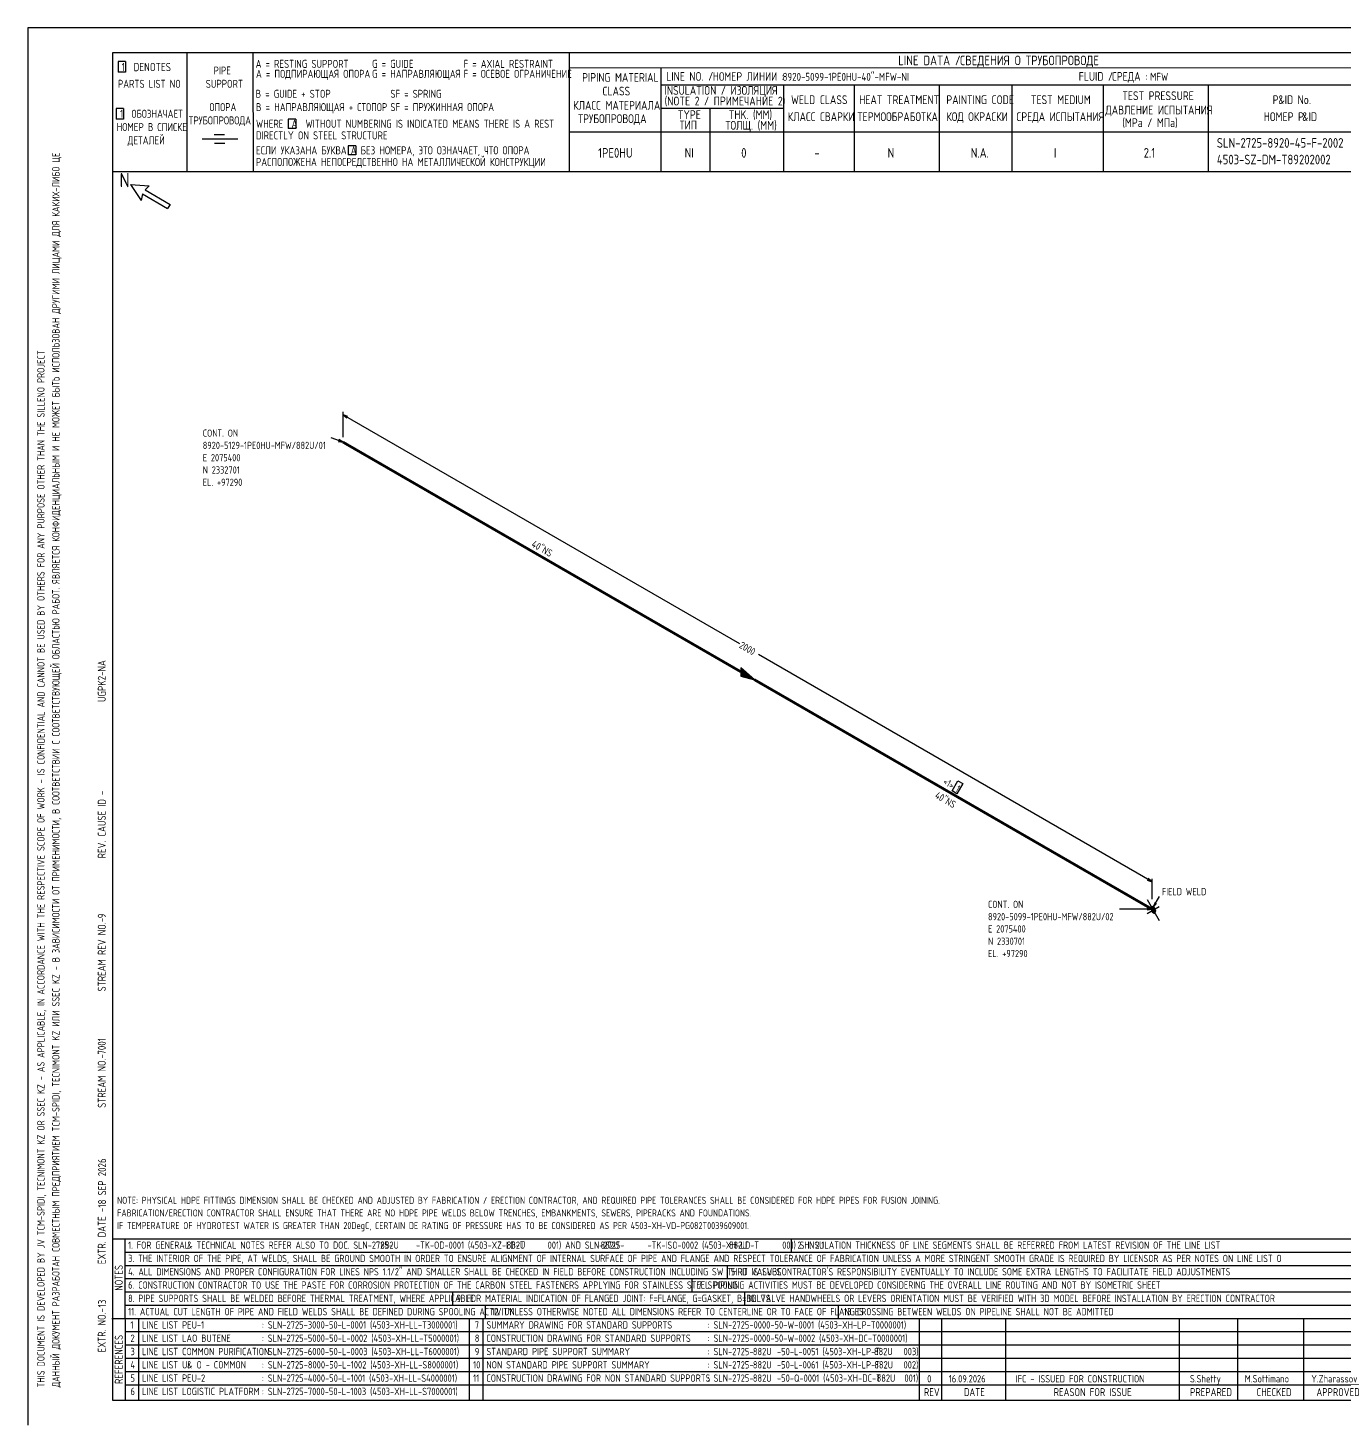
# Model space of a CAD drawing. Extents: x -1005 to 594, y -998 to 420.
# Drawn here: x 0 to 395.7, y 0 to 420 of the extents above; entities that cross this region are included whole.
import ezdxf

# ---------------------------------------------------------------- set-up
doc = ezdxf.new("R2010")
doc.units = 0
doc.styles.add('TTFN17', font='GOST type A')

msp = doc.modelspace()

# ---------------------------------------------------------------- linework, layer by layer
at = {"layer": 'GT_1', "flags": 128}
for points in [[(0, 420), (0, 0)], [(594, 420), (0, 420)], [(589.1, 412.5), (25.4, 412.5)], [(25.4, 412.5), (25.4, 7.5)], [(47.8, 412.5), (47.8, 376.7)], [(67.6, 412.5), (67.7, 376.7)], [(162.7, 412.5), (162.7, 376.7)], [(29.3, 409.9), (27.1, 409.9)], [(27.1, 409.9), (27.1, 406.7)], [(29.3, 409.9), (29.3, 406.7)], [(589.1, 408), (162.7, 407.9)], [(190.3, 407.8), (190.3, 376.7)], [(29.3, 406.7), (27.1, 406.7)], [(190.3, 402.9), (402.7, 402.9)], [(227.1, 402.9), (227.1, 376.7)], [(248.4, 402.9), (248.4, 376.8)], [(273.9, 402.9), (273.9, 376.7)], [(295.8, 402.9), (295.8, 376.7)], [(323.2, 402.9), (323.2, 376.7)], [(354.8, 402.9), (354.8, 376.8)], [(28.7, 395.8), (26.5, 395.8)], [(26.5, 395.8), (26.5, 392.6)], [(28.7, 395.8), (28.7, 392.6)], [(227.1, 395.8), (190.3, 395.8)], [(205, 395.8), (205, 376.7)], [(28.7, 392.6), (26.5, 392.6)], [(80.5, 392.6), (78.2, 392.6)], [(78.2, 392.6), (78.2, 389.8)], [(80.5, 392.6), (80.5, 389.8)], [(63.1, 386.6), (52.4, 386.6)], [(59.1, 387.9), (56, 387.9)], [(80.5, 389.8), (78.2, 389.8)], [(230.2, 388.7), (162.7, 388.7)], [(402.7, 388.7), (226.9, 388.7)], [(59.2, 385.3), (56.1, 385.3)], [(98.6, 384.6), (96.3, 384.6)], [(96.3, 384.6), (96.3, 381.9)], [(98.6, 384.6), (98.6, 381.9)], [(98.6, 381.9), (96.3, 381.9)], [(402.7, 376.7), (25.4, 376.7)], [(30.8, 372.9), (34, 368.1)], [(30.8, 372.9), (36.4, 372.5)], [(34.4, 370.1), (34, 368.1)], [(34.4, 370.1), (42, 365.7)], [(36.4, 372.5), (35.2, 371.3)], [(35.2, 371.3), (42.8, 366.9)], [(42.8, 366.9), (42, 365.7)], [(94.72, 296.98), (94.72, 304.62)], [(96.15, 303.2), (94.72, 303.73), (95.85, 302.75)], [(94.72, 303.73), (213.9, 234.95)], [(94.72, 295.48), (91.2, 296.75)], [(93.22, 295.7), (94.72, 295.48), (93.45, 296.23)], [(337.95, 163.32), (219.6, 231.65)], [(214.28, 226.47), (214.28, 225.12), (218.4, 224.07), (214.28, 227.68), (214.28, 225.28), (218.03, 224.3), (214.28, 227.6), (214.28, 225.5), (217.57, 224.53), (214.28, 227.38), (214.28, 225.65), (217.2, 224.82), (214.28, 227.22), (214.28, 225.8), (216.82, 224.97), (214.28, 227.07), (214.28, 225.95), (216.38, 225.28), (214.28, 226.93), (214.28, 226.18), (216.07, 225.43), (214.28, 226.7), (214.28, 226.32), (215.62, 225.72), (214.28, 226.55), (214.28, 226.47), (218.4, 224.07)], [(279.6, 193.7), (281.1, 192.88), (279.3, 189.8), (277.88, 190.7), (279.6, 193.7)], [(336.52, 163.85), (337.95, 163.32), (336.82, 164.3)], [(337.95, 158.07), (337.95, 164.22)], [(336.52, 158), (340.12, 151.7)], [(336.52, 153.8), (340.12, 155.9)], [(337.95, 154.25), (338.7, 153.8), (339.07, 154.47), (338.7, 155.53), (337.95, 155.9), (337.57, 155.3), (337.95, 154.25)], [(337.64, 155.4), (338.75, 155.4)], [(337.76, 155.6), (338.55, 155.6)], [(338.32, 155.68), (340.2, 158.9)], [(338.85, 157.1), (338.32, 155.68), (339.3, 156.8)], [(337.95, 155.07), (328.2, 155.07)], [(336.45, 154.85), (337.95, 155.07), (336.45, 155.3)], [(337.61, 155.2), (338.82, 155.2)], [(337.68, 155), (338.89, 155)], [(337.75, 154.8), (338.96, 154.8)], [(337.82, 154.6), (339.03, 154.6)], [(337.9, 154.4), (339.03, 154.4)], [(338.03, 154.2), (338.92, 154.2)], [(25.3, 56), (402.7, 56)], [(29.1, 56), (29.2, 7.5)], [(229.4, 56), (229.4, 52)], [(29.1, 52), (402.7, 52)], [(29.1, 48), (402.7, 48)], [(210.2, 48), (210.2, 44)], [(402.7, 44), (29.1, 44)], [(199.6, 44), (199.6, 40)], [(29.2, 40), (402.7, 40)], [(127.6, 40), (127.6, 36)], [(215.4, 40), (215.4, 36)], [(29.1, 36), (402.7, 36)], [(137.5, 36), (137.5, 32)], [(243.6, 36), (243.6, 32)], [(25.2, 32), (402.7, 32)], [(33.2, 32), (33.2, 7.6)], [(132.6, 32), (132.6, 7.6)], [(136.8, 32), (136.8, 7.6)], [(267.9, 32), (267.9, 7.5)], [(274.6, 32), (274.6, 7.5)], [(293.9, 32), (293.9, 7.5)], [(346.1, 32), (346.1, 7.5)], [(363.6, 32), (363.6, 7.5)], [(383.5, 32), (383.5, 7.5)], [(402.7, 28), (29.5, 28)], [(402.7, 24), (29.1, 24)], [(402.7, 20), (29.1, 20)], [(402.7, 16), (29.1, 16)], [(402.7, 12), (29.2, 12)], [(25.4, 7.5), (589.1, 7.5)], [(0, 0), (0, 0)]]:
    msp.add_lwpolyline(points, dxfattribs=at)
at = {"layer": 'GT_1', "const_width": 0.8, "flags": 128}
for points in [[(94.72, 295.48), (214.28, 226.47)], [(218.4, 224.07), (337.95, 155.07)]]:
    msp.add_lwpolyline(points, dxfattribs=at)

# ---------------------------------------------------------------- texts
at = {"layer": 'GT_1', "style": 'TTFN17'}
for s, height, p in [('LINE DATA /', 2.8875, (261.63, 408.8)), ('СВЕДЕНИЯ О ТРУБОПРОВОДЕ', 2.8875, (280.23, 408.8)), (' 1  DENOTES', 2.5025, (26.88, 407)), (' PIPE', 2.406, (54.56, 406)), ('A = RESTING SUPPORT', 2.4062, (68.46, 408)), ('A = ПОДПИРАЮЩАЯ ОПОРА', 2.4062, (68.56, 405)), ('G = GUIDE', 2.406, (103.46, 408)), ('G = НАПРАВЛЯЮЩАЯ', 2.4062, (103.46, 405)), ('F = AXIAL RESTRAINT', 2.4062, (130.96, 408)), ('F = ОСЕВОЕ ОГРАНИЧЕНИЕ', 2.4062, (130.96, 405)), ('PARTS LIST NO', 2.4062, (27.06, 402)), ('SUPPORT', 2.406, (53.46, 402)), ('PIPING MATERIAL', 2.6469, (166.6, 403.8)), ('LINE NO. /', 2.647, (191.9, 404.1)), ('НОМЕР ЛИНИИ :', 2.5987, (205.89, 404.1)), ('8920-5099-1PE0HU-40"-MFW-NI', 2.4062, (226.86, 404.1)), ('FLUID /', 2.647, (315.9, 404.1)), ('СРЕДА :', 2.647, (325.9, 404.1)), ('MFW', 2.406, (337.36, 404.1)), ('B = GUIDE + STOP', 2.4062, (68.46, 399)), ('SF = SPRING', 2.4062, (108.96, 399)), ('CLASS', 2.647, (172.7, 399.7)), ('(NOTE 2 / ПРИМЕЧАНИЕ 2)', 2.6469, (191.4, 396.7)), ('INSULATION / ИЗОЛЯЦИЯ', 2.6469, (191.4, 399.9)), ('WELD CLASS', 2.647, (229.4, 397.1)), ('HEAT TREATMENT', 2.6469, (249.9, 397.1)), ('PAINTING CODE', 2.6469, (276.1, 397.1)), ('TEST MEDIUM', 2.6469, (301.5, 397.1)), ('TEST PRESSURE', 2.6469, (329, 398.3)), ('P', 2.65, (374.2, 397.1)), ('&ID No.', 2.647, (375.91, 397.1)), (' 1  ОБОЗНАЧАЕТ', 2.4062, (26.46, 393)), ('ОПОРА', 2.406, (54.56, 395)), ('B = НАПРАВЛЯЮЩАЯ + СТОПОР', 2.4062, (68.56, 395)), ('SF = ПРУЖИННАЯ ОПОРА', 2.4062, (108.96, 395)), ('КЛАСС МАТЕРИАЛА', 2.6469, (163.9, 395.4)), ('TYPE', 2.647, (195.4, 392.6)), ('THK. (MM)', 2.647, (210.7, 392.6)), ('ДАВЛЕНИЕ ИСПЫТАНИЯ', 2.6469, (323.9, 394)), ('НОМЕР В СПИСКЕ', 2.4062, (26.66, 389)), ('ТРУБОПРОВОДА', 2.4062, (48.36, 391)), ('WHERE  A  WITHOUT NUMBERING IS INDICATED MEANS THERE IS A REST', 2.4062, (68.56, 390)), ('ТРУБОПРОВОДА', 2.6469, (165.4, 391.4)), ('ТИП', 2.647, (195.9, 389.5)), ('ТОЛЩ. (ММ)', 2.647, (209.7, 389.4)), ('КЛАСС СВАРКИ', 2.6469, (228.4, 392)), ('ТЕРМООБРАБОТКА', 2.6469, (249.4, 392)), ('КОД ОКРАСКИ', 2.6469, (276.1, 392)), ('СРЕДА ИСПЫТАНИЯ', 2.6469, (297.2, 392)), ('(MPa / МПа)', 2.6469, (329, 390.2)), ('НОМЕР P', 2.647, (371.5, 392)), ('&ID', 2.647, (383.1, 392)), ('ДЕТАЛЕЙ', 2.406, (29.96, 385)), ('DIRECTLY ON STEEL STRUCTURE', 2.4062, (68.56, 386.5)), ('SLN-2725-8920-45-F-2002', 2.8875, (357.43, 384)), ('ЕСЛИ УКАЗАНА БУКВА A БЕЗ НОМЕРА, ЭТО ОЗНАЧАЕТ, ЧТО ОПОРА', 2.4062, (68.56, 382)), ('1PE0HU', 2.888, (171.43, 381)), ('NI', 2.888, (197.43, 381)), ('0', 2.89, (214.43, 381)), ('-', 2.89, (236.43, 381)), ('N', 2.89, (258.43, 381)), ('N.A.', 2.888, (283.43, 381)), ('I', 2.89, (308.43, 381)), ('2.1', 2.888, (335.43, 381)), ('РАСПОЛОЖЕНА НЕПОСРЕДСТВЕННО НА МЕТАЛЛИЧЕСКОЙ КОНСТРУКЦИИ', 2.4062, (68.56, 378.5)), ('4503-SZ-DM-T89202002', 2.8875, (357.43, 379)), ('N', 4.33, (27.55, 372.1)), ('CONT. ON', 2.166, (52.56, 297.12)), ('8920-5129-1PE0HU-MFW/882U/01', 2.1656, (52.56, 293.43)), ('E 2075400', 2.166, (52.56, 289.73)), ('N 2332701', 2.166, (52.56, 286.03)), ('EL. +97290', 2.166, (52.56, 282.33)), ('FIELD WELD', 2.166, (340.9, 159.28)), ('CONT. ON', 2.166, (288.63, 155.45)), ('8920-5099-1PE0HU-MFW/882U/02', 2.1656, (288.63, 151.75)), ('E 2075400', 2.166, (288.63, 148.06)), ('N 2330701', 2.166, (288.63, 144.36)), ('EL. +97290', 2.166, (288.63, 140.66)), ('NOTE: PHYSICAL HDPE FITTINGS DIMENSION SHALL BE CHECKED AND ADJUSTED BY FABRICATION / ERECTION CONTRACTOR, AND REQUIRED PIPE TOLERANCES SHALL BE CONSIDERED FOR HDPE PIPES FOR FUSION JOINING.', 2.1175, (26.82, 66.5)), ('FABRICATION/ERECTION CONTRACTOR SHALL ENSURE THAT THERE ARE NO HDPE PIPE WELDS BELOW TRENCHES, EMBANKMENTS, SEWERS, PIPERACKS AND FOUNDATIONS.', 2.1175, (26.82, 62.7)), ('IF TEMPERATURE OF HYDROTEST WATER IS GREATER THAN 20DegC, CERTAIN DE RATING OF PRESSURE HAS TO BE CONSIDERED AS PER 4503-XH-VD-PG082T0039609001.', 2.1175, (26.82, 58.9)), ('1. FOR GENERAL', 2.1849, (30.13, 53)), ('& TECHNICAL NOTES REFER ALSO TO DOC. SLN-2725-      -TK-OD-0001 (4503-XZ-LD-T      001) AND SLN-2725-      -TK-ISO-0002 (4503-XH-LD-T      001) SH. 2.1', 2.18487, (47.87, 53)), ('882U', 2.185, (105.93, 53)), ('882U', 2.185, (143.93, 53)), ('882U', 2.185, (172.13, 53)), ('882U', 2.185, (210.73, 53)), ('2. INSULATION THICKNESS OF LINE SEGMENTS SHALL BE REFERRED FROM LATEST REVISION OF THE LINE LIST', 2.1849, (231.33, 53)), ('3. THE INTERIOR OF THE PIPE, AT WELDS, SHALL BE GROUND SMOOTH IN ORDER TO ENSURE ALIGNMENT OF INTERNAL SURFACE OF PIPE AND FLANGE AND RESPECT TOLERANCE OF FABRICATION UNLESS A MORE STRINGENT SMOOTH GRADE IS REQUIRED BY LICENSOR AS PER NOTES ON LINE LIST O', 2.18487, (30.13, 49)), ('4. ALL DIMENSIONS AND PROPER CONFIGURATION FOR LINES NPS 1.1/2" AND SMALLER SHALL BE CHECKED IN FIELD BEFORE CONSTRUCTION INCLUDING SW THRD VALVES', 2.18487, (30.13, 45)), ("5. IT IS SUBCONTRACTOR'S RESPONSIBILITY EVENTUALLY TO INCLUDE SOME EXTRA LENGTHS TO FACILITATE FIELD ADJUSTMENTS", 2.18487, (211.33, 45)), ('6. CONSTRUCTION CONTRACTOR TO USE THE PASTE FOR CORROSION PROTECTION OF THE CARBON STEEL FASTENERS APPLYING FOR STAINLESS STEEL PIPING', 2.18487, (30.13, 41)), ('7. SPOOLING ACTIVITIES MUST BE DEVELOPED CONSIDERING THE OVERALL LINE ROUTING AND NOT BY ISOMETRIC SHEET', 2.18487, (201.33, 41)), ('8. PIPE SUPPORTS SHALL BE WELDED BEFORE THERMAL TREATMENT, WHERE APPLICABLE', 2.1849, (30.13, 37)), ('9. FOR MATERIAL INDICATION OF FLANGED JOINT: F=FLANGE, G=GASKET, B=BOLTS', 2.1849, (128.83, 37)), ('10. VALVE HANDWHEELS OR LEVERS ORIENTATION MUST BE VERIFIED WITH 3D MODEL BEFORE INSTALLATION BY ERECTION CONTRACTOR', 2.18487, (216.33, 37)), ('11. ACTUAL CUT LENGTH OF PIPE AND FIELD WELDS SHALL BE DEFINED DURING SPOOLING ACTIVITY', 2.1849, (30.13, 33)), ('12. UNLESS OTHERWISE NOTED ALL DIMENSIONS REFER TO CENTERLINE OR TO FACE OF FLANGES', 2.1849, (139.33, 33)), ('13. CROSSING BETWEEN WELDS ON PIPELINE SHALL NOT BE ADMITTED', 2.1849, (245.33, 33)), ('1', 2.21, (30.83, 29)), ('LINE LIST PEU-1', 2.2138, (34.33, 29)), (': SLN-2725-3000-50-L-0001 (4503-XH-LL-T3000001)', 2.2138, (70.33, 29)), ('7', 2.21, (134.33, 29)), ('SUMMARY DRAWING FOR STANDARD SUPPORTS', 2.2138, (137.83, 29)), (': SLN-2725-0000-50-W-0001 (4503-XH-LP-T0000001)', 2.2138, (204.33, 29)), ('2', 2.21, (30.83, 25)), ('LINE LIST LAO BUTENE', 2.2138, (34.33, 25)), (': SLN-2725-5000-50-L-0002 (4503-XH-LL-T5000001)', 2.2138, (70.33, 25)), ('8', 2.21, (134.33, 25)), ('CONSTRUCTION DRAWING FOR STANDARD SUPPORTS', 2.2138, (137.83, 25)), (': SLN-2725-0000-50-W-0002 (4503-XH-DC-T0000001)', 2.2138, (204.33, 25)), ('3', 2.21, (30.83, 21)), ('LINE LIST COMMON PURIFICATION', 2.2138, (34.33, 21)), (': SLN-2725-6000-50-L-0003 (4503-XH-LL-T6000001)', 2.2138, (70.33, 21)), ('9', 2.21, (134.33, 21)), ('STANDARD PIPE SUPPORT SUMMARY', 2.2138, (137.83, 21)), (': SLN-2725-      -50-L-0051 (4503-XH-LP-T      003)', 2.2138, (204.33, 21)), ('882U', 2.214, (217.93, 21)), ('882U', 2.214, (254.33, 21)), ('4', 2.21, (30.83, 17)), ('LINE LIST UI', 2.2138, (34.33, 17)), ('& O - COMMON', 2.2138, (47.85, 17)), (': SLN-2725-8000-50-L-1002 (4503-XH-LL-S8000001)', 2.2138, (70.33, 17)), ('10', 2.214, (133.83, 17)), ('NON STANDARD PIPE SUPPORT SUMMARY', 2.2138, (137.83, 17)), (': SLN-2725-      -50-L-0061 (4503-XH-LP-T      002)', 2.2138, (204.33, 17)), ('882U', 2.214, (217.93, 17)), ('882U', 2.214, (254.43, 17)), ('5', 2.21, (30.83, 13)), ('LINE LIST PEU-2', 2.2138, (34.33, 13)), (': SLN-2725-4000-50-L-1001 (4503-XH-LL-S4000001)', 2.2138, (70.33, 13)), ('11', 2.214, (133.83, 13)), ('CONSTRUCTION DRAWING FOR NON STANDARD SUPPORTS', 2.2138, (137.83, 13)), (': SLN-2725-      -50-Q-0001 (4503-XH-DC-T      001)', 2.2138, (204.33, 13)), ('882U', 2.214, (217.93, 13)), ('882U', 2.214, (255.13, 13)), ('0', 2.21, (270.33, 12.8)), ('16.09.2026', 2.214, (276.83, 12.8)), ('IFC - ISSUED FOR CONSTRUCTION', 2.2138, (296.93, 12.8)), ('S.Shetty', 2.214, (349.33, 12.8)), ('M.Sottimano', 2.2138, (365.83, 12.8)), ('Y.Zharassov', 2.2138, (385.83, 12.8)), ('6', 2.21, (30.83, 9)), ('LINE LIST LOGISTIC PLATFORM', 2.2138, (34.33, 9)), (': SLN-2725-7000-50-L-1003 (4503-XH-LL-S7000001)', 2.2138, (70.33, 9)), ('REV', 2.406, (269.36, 8.7)), ('DATE', 2.406, (281.36, 8.7)), ('REASON FOR ISSUE', 2.4062, (308.36, 8.7)), ('PREPARED', 2.406, (349.36, 8.7)), ('CHECKED', 2.406, (369.36, 8.7)), ('APPROVED', 2.406, (387.36, 8.7))]:
    msp.add_text(s, height=height, dxfattribs=at).set_placement(p)
for s, height, rotation, p in [('ДАННЫЙ ДОКУМЕНТ РАЗРАБОТАН СОВМЕСТНЫМ ПРЕДПРИЯТИЕМ TCM-SPIDI, TECNIMONT KZ ИЛИ SSEC KZ - В ЗАВИСИМОСТИ ОТ ПРИМЕНИМОСТИ, В СООТВЕТСТВИИ С СООТВЕТСТВУЮЩЕЙ ОБЛАСТЬЮ РАБОТ. ЯВЛЯЕТСЯ КОНФИДЕНЦИАЛЬНЫМ И НЕ МОЖЕТ БЫТЬ ИСПОЛЬЗОВАН ДРУГИМИ ЛИЦАМИ ДЛЯ КАКИХ-ЛИБО ЦЕ', 2.21375, 90, (9.5, 11.33)), ('THIS DOCUMENT IS DEVELOPED BY JV TCM-SPIDI, TECNIMONT KZ OR SSEC KZ - AS APPLICABLE, IN ACCORDANCE WITH THE RESPECTIVE SCOPE OF WORK - IS CONFIDENTIAL AND CANNOT BE USED BY OTHERS FOR ANY PURPOSE OTHER THAN THE SILLENO PROJECT', 2.21375, 90, (5, 11.33)), ('40"NS', 2.166, -30, (151.17, 264.2)), ('2000', 2.166, -30, (213.63, 233.79)), ('UGPK2-NA', 2.406, 90, (23.4, 217.36)), ('<1>', 2.166, -30, (274.84, 192.8)), ('REV. CAUSE ID -', 2.4062, 90, (23.4, 170.36)), ('40"NS', 2.166, -30, (272.46, 188.67)), ('1', 2.17, -30, (278.62, 190.62)), ('9', 2.41, 90, (23.4, 152.36)), ('STREAM REV NO.-', 2.4062, 90, (23.4, 130.36)), ('7001', 2.406, 90, (23.4, 111.36)), ('STREAM NO.-', 2.4062, 90, (23.4, 95.36)), ('18 SEP 2026', 2.4062, 90, (23.5, 65.36)), ('EXTR. DATE -', 2.4062, 90, (23.4, 48.36)), ('NOTES', 2.406, 90, (28.5, 40.36)), ('EXTR. NO.-', 2.406, 90, (23.4, 21.86)), ('13', 2.406, 90, (23.5, 35.36)), ('REFERENCES', 2.406, 90, (28.5, 12.36))]:
    msp.add_text(s, height=height, rotation=rotation, dxfattribs=at).set_placement(p)

doc.saveas('drawing.dxf')
